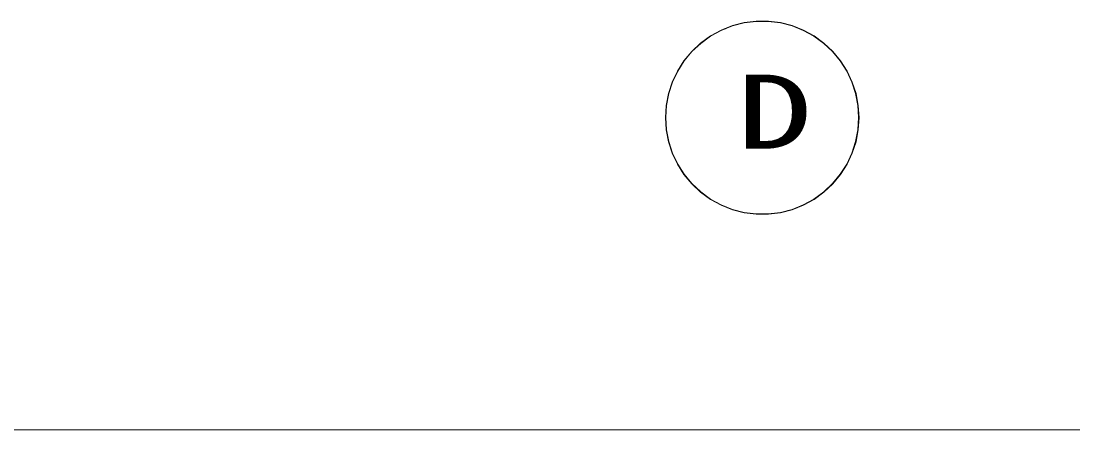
# Model space of a CAD drawing. Units: millimetres on the paper. Extents: x -305 to 305, y -152 to 152.
# Drawn here: x -79.1 to -51.87, y -59.65 to -49.06 of the extents above; entities that cross this region are included whole.
import ezdxf
from ezdxf.enums import TextEntityAlignment as Align

# ---------------------------------------------------------------- set-up
doc = ezdxf.new("R2010")
doc.units = ezdxf.units.MM
doc.layers.add('0-0_PV', color=7, linetype='Continuous', lineweight=9)
doc.styles.add('ＭＳ ゴシック', font='')
doc.styles.get('ＭＳ ゴシック').set_extended_font_data('MS Gothic')

msp = doc.modelspace()

# ---------------------------------------------------------------- linework, layer by layer
at = {"layer": '0-0_PV'}
for p, q in [((-60.868, -49.263), (-60.895, -49.263)), ((-59.755, -49.063), (-60.07, -49.063)), ((-58.931, -49.263), (-58.958, -49.263)), ((-61.259, -49.463), (-61.276, -49.463)), ((-58.55, -49.463), (-58.567, -49.463)), ((-61.527, -49.663), (-61.542, -49.663)), ((-58.284, -49.663), (-58.298, -49.663)), ((-61.904, -50.063), (-61.916, -50.063)), ((-61.738, -49.863), (-61.751, -49.863)), ((-58.074, -49.863), (-58.087, -49.863)), ((-57.909, -50.063), (-57.922, -50.063)), ((-62.037, -50.263), (-62.049, -50.263)), ((-57.777, -50.263), (-57.789, -50.263)), ((-62.147, -50.463), (-62.158, -50.463)), ((-57.667, -50.463), (-57.678, -50.463)), ((-62.304, -50.863), (-62.314, -50.863)), ((-62.239, -50.663), (-62.249, -50.663)), ((-57.576, -50.663), (-57.587, -50.663)), ((-57.511, -50.863), (-57.522, -50.863)), ((-62.352, -51.063), (-62.362, -51.063)), ((-57.463, -51.063), (-57.473, -51.063)), ((-62.389, -51.263), (-62.399, -51.263)), ((-57.427, -51.263), (-57.437, -51.263)), ((-62.408, -51.563), (-62.418, -51.563)), ((-62.401, -51.463), (-62.411, -51.463)), ((-57.414, -51.463), (-57.424, -51.463)), ((-57.408, -51.563), (-57.418, -51.563)), ((-62.395, -51.763), (-62.405, -51.763)), ((-62.371, -51.963), (-62.382, -51.963)), ((-57.444, -51.963), (-57.454, -51.963)), ((-57.42, -51.763), (-57.43, -51.763)), ((-62.333, -52.163), (-62.343, -52.163)), ((-57.482, -52.163), (-57.492, -52.163)), ((-62.271, -52.363), (-62.282, -52.363)), ((-57.544, -52.363), (-57.554, -52.363)), ((-62.194, -52.563), (-62.205, -52.563)), ((-62.1, -52.763), (-62.111, -52.763)), ((-57.714, -52.763), (-57.725, -52.763)), ((-57.62, -52.563), (-57.631, -52.563)), ((-61.973, -52.963), (-61.985, -52.963)), ((-57.84, -52.963), (-57.852, -52.963)), ((-61.821, -53.163), (-61.834, -53.163)), ((-57.992, -53.163), (-58.005, -53.163)), ((-61.633, -53.363), (-61.648, -53.363)), ((-61.396, -53.563), (-61.413, -53.563)), ((-58.412, -53.563), (-58.429, -53.563)), ((-58.177, -53.363), (-58.192, -53.363)), ((-61.08, -53.763), (-61.1, -53.763)), ((-58.725, -53.763), (-58.746, -53.763)), ((-60.578, -53.963), (-60.618, -53.963)), ((-59.207, -53.963), (-59.248, -53.963)), ((-262.482, -59.645), (-17.482, -59.645))]:
    msp.add_line(p, q, dxfattribs=at)
for points in [[(-57.408, -51.563), (-57.427, -51.249), (-57.486, -50.94), (-57.584, -50.641), (-57.718, -50.356), (-57.886, -50.091), (-58.087, -49.848), (-58.316, -49.633), (-58.57, -49.448), (-58.846, -49.296), (-59.139, -49.181), (-59.443, -49.102), (-59.755, -49.063), (-60.07, -49.063), (-60.382, -49.102), (-60.687, -49.181), (-60.979, -49.296), (-61.255, -49.448), (-61.509, -49.633), (-61.739, -49.848), (-61.939, -50.091), (-62.108, -50.356), (-62.242, -50.641), (-62.339, -50.94), (-62.398, -51.249), (-62.418, -51.563), (-62.408, -51.563), (-62.388, -51.25), (-62.329, -50.942), (-62.233, -50.644), (-62.099, -50.361), (-61.931, -50.096), (-61.732, -49.855), (-61.503, -49.641), (-61.25, -49.456), (-60.975, -49.305), (-60.684, -49.19), (-60.38, -49.112), (-60.069, -49.073), (-59.756, -49.073)], [(-59.756, -49.073), (-59.445, -49.112), (-59.142, -49.19), (-58.85, -49.305), (-58.576, -49.456), (-58.322, -49.641), (-58.094, -49.855), (-57.894, -50.096), (-57.726, -50.361), (-57.593, -50.644), (-57.496, -50.942), (-57.437, -51.25), (-57.418, -51.563), (-57.408, -51.563)], [(-62.418, -51.563), (-62.398, -51.877), (-62.339, -52.186), (-62.242, -52.485), (-62.108, -52.77), (-61.939, -53.035), (-61.739, -53.278), (-61.509, -53.493), (-61.255, -53.678), (-60.979, -53.83), (-60.687, -53.945), (-60.382, -54.024), (-60.07, -54.063), (-59.755, -54.063), (-59.443, -54.024), (-59.139, -53.945), (-58.846, -53.83), (-58.57, -53.678), (-58.316, -53.493), (-58.087, -53.278), (-57.886, -53.035), (-57.718, -52.77), (-57.584, -52.485), (-57.486, -52.186), (-57.427, -51.877), (-57.408, -51.563), (-57.418, -51.563), (-57.437, -51.876), (-57.496, -52.183), (-57.593, -52.481), (-57.726, -52.765), (-57.894, -53.029), (-58.094, -53.271), (-58.322, -53.485), (-58.576, -53.67), (-58.85, -53.82), (-59.142, -53.936), (-59.445, -54.014), (-59.756, -54.053), (-60.069, -54.053)], [(-60.069, -54.053), (-60.38, -54.014), (-60.684, -53.936), (-60.975, -53.82), (-61.25, -53.67), (-61.503, -53.485), (-61.732, -53.271), (-61.931, -53.029), (-62.099, -52.765), (-62.233, -52.481), (-62.329, -52.183), (-62.388, -51.876), (-62.408, -51.563), (-62.418, -51.563)]]:
    msp.add_lwpolyline(points, dxfattribs=at)

# ---------------------------------------------------------------- texts
at = {"layer": '0-0_PV', "style": 'ＭＳ ゴシック', "width": 1.5}
msp.add_text('D', height=1.921, dxfattribs=at).set_placement((-60.579, -52.945), align=Align.BOTTOM_LEFT)

doc.saveas('drawing.dxf')
